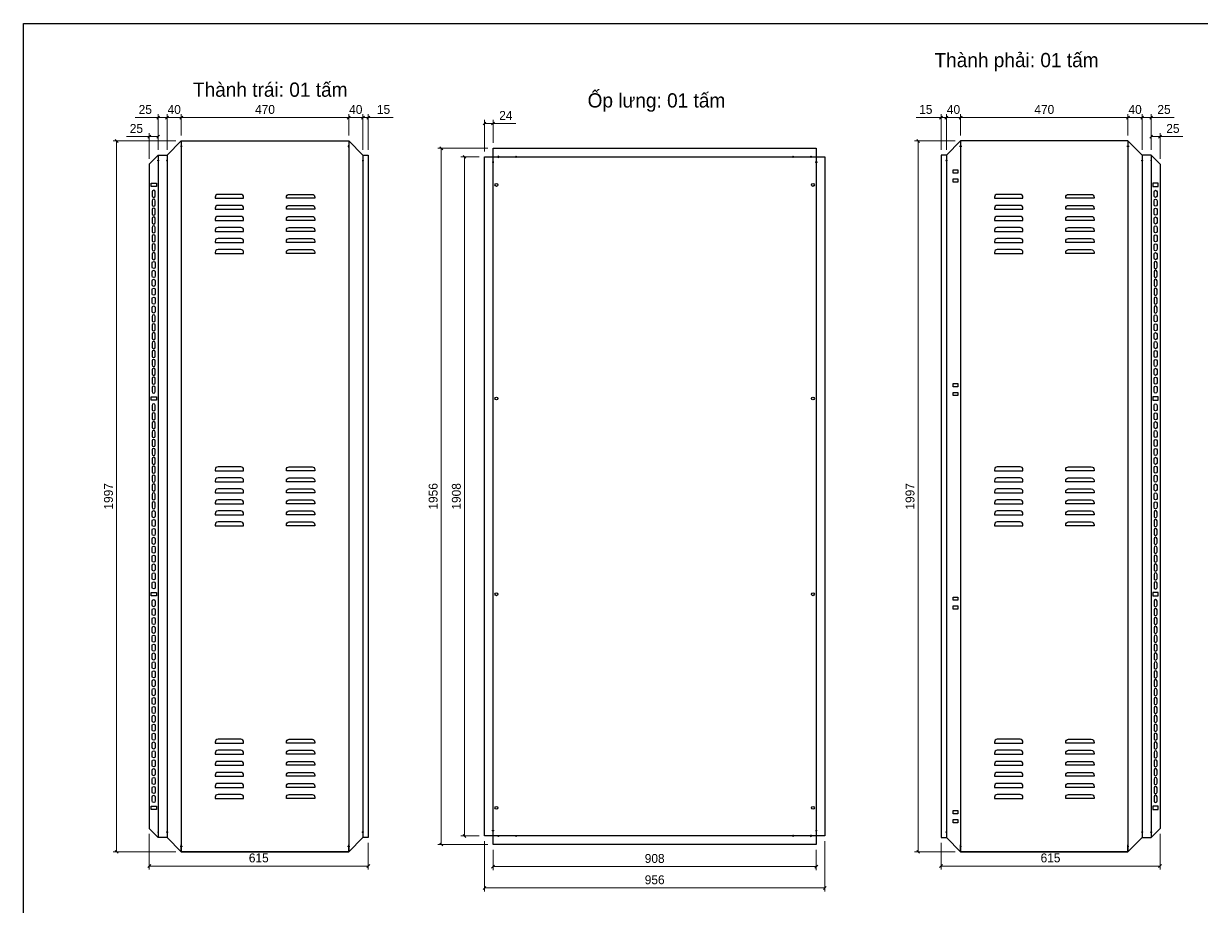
# Model space of a CAD drawing. Header units: millimetres. Extents: x 0 to 5940, y 0 to 4200.
# Drawn here: x 0 to 3308, y 1719 to 4200 of the extents above; entities that cross this region are included whole.
import ezdxf
from ezdxf.enums import TextEntityAlignment as Align

# ---------------------------------------------------------------- set-up
doc = ezdxf.new("R2010")
doc.units = ezdxf.units.MM
doc.layers.add('CNC', color=7, linetype='Continuous')
doc.layers.add('DIM', color=253, linetype='Continuous')
doc.styles.add('Tahoma (Input Text)', font='tahoma.ttf')
doc.dimstyles.new('Dim-25', dxfattribs={"dimtxt": 25, "dimasz": 8, "dimexe": 10, "dimexo": 15, "dimgap": 10, "dimtad": 1, "dimdec": 0, "dimtxsty": 'Standard', "dimblk": 'OBLIQUE', "dimcen": 10, "dimclrd": 5, "dimclre": 5, "dimclrt": 3, "dimazin": 3, "dimtfac": 1, "dimtdec": 0, "dimtmove": 0, "dimatfit": 3, "dimldrblk": 'OBLIQUE', "dimlwd": 9, "dimlwe": 9})

# ---------------------------------------------------------------- blocks, each defined once
blk = doc.blocks.new('khungtenAsean2')
at = {"color": 7}
blk.add_lwpolyline([(0, 0), (2970, 0), (2970, -2100), (0, -2100)], close=True, dxfattribs=at)
at = {"color": 1, "style": 'Tahoma (Input Text)', "flags": 8}
for tag, p in [('#01', (137.1, -2021.3)), ('#03', (506.6, -2019.3)), ('#05', (1106.6, -2021.3)), ('#07', (1834.7, -2021.3)), ('#09', (2146.7, -2021.3)), ('#02', (98.5, -2081.3)), ('#04', (486.1, -2081.3)), ('#06', (1065.3, -2081.3)), ('#08', (1817.4, -2081.3)), ('#10', (2146.7, -2081.3))]:
    blk.add_attdef(tag, p, '', height=25, dxfattribs=at)
blk.add_attdef('#11', text='', height=25, dxfattribs=at).set_placement((2915, -2067.3), align=Align.CENTER)
blk = doc.blocks.new('*D1')
at = {"color": 0, "linetype": 'ByBlock', "lineweight": -2}
for p, q in [((447.1, 3939.7), (439.1, 3931.7)), ((909.1, 3931.7), (917.1, 3939.7))]:
    blk.add_line(p, q, dxfattribs=at)
at = {"layer": 'Defpoints', "color": 0, "transparency": 16777216}
for p in [(913.1, 3935.7), (443.1, 3870.1), (913.1, 3870.1)]:
    blk.add_point(p, dxfattribs=at)
at = {"layer": 'DIM', "color": 5, "lineweight": 9, "transparency": 16777216}
for p, q in [((443.1, 3885.1), (443.1, 3945.7)), ((913.1, 3885.1), (913.1, 3945.7)), ((443.1, 3935.7), (913.1, 3935.7))]:
    blk.add_line(p, q, dxfattribs=at)
at = {"layer": 'DIM', "color": 3, "transparency": 16777216, "insert": (678.1, 3958.5), "char_height": 25, "attachment_point": 5}
blk.add_mtext('470', dxfattribs=at)
blk = doc.blocks.new('_Oblique')
at = {"color": 0, "linetype": 'ByBlock', "lineweight": -2}
blk.add_line((-0.5, -0.5), (0.5, 0.5), dxfattribs=at)
blk = doc.blocks.new('*D2')
at = {"color": 0, "linetype": 'ByBlock', "lineweight": -2}
for p, q in [((917.1, 3939.7), (909.1, 3931.7)), ((949.1, 3931.7), (957.1, 3939.7))]:
    blk.add_line(p, q, dxfattribs=at)
at = {"layer": 'Defpoints', "color": 0, "transparency": 16777216}
for p in [(953.1, 3935.7), (913.1, 3870.1), (953.1, 3830.1)]:
    blk.add_point(p, dxfattribs=at)
at = {"layer": 'DIM', "color": 5, "lineweight": 9, "transparency": 16777216}
for p, q in [((913.1, 3885.1), (913.1, 3945.7)), ((953.1, 3845.1), (953.1, 3945.7)), ((913.1, 3935.7), (953.1, 3935.7))]:
    blk.add_line(p, q, dxfattribs=at)
at = {"layer": 'DIM', "color": 3, "transparency": 16777216, "insert": (933.1, 3958.5), "char_height": 25, "attachment_point": 5}
blk.add_mtext('40', dxfattribs=at)
blk = doc.blocks.new('*D3')
at = {"color": 0, "linetype": 'ByBlock', "lineweight": -2}
for p, q in [((949.1, 3931.7), (957.1, 3939.7)), ((972.1, 3939.7), (964.1, 3931.7))]:
    blk.add_line(p, q, dxfattribs=at)
at = {"layer": 'Defpoints', "color": 0, "transparency": 16777216}
for p in [(968.1, 3935.7), (953.1, 3830.1), (968.1, 3830.1)]:
    blk.add_point(p, dxfattribs=at)
at = {"layer": 'DIM', "color": 5, "lineweight": 9, "transparency": 16777216}
for p, q in [((953.1, 3845.1), (953.1, 3945.7)), ((968.1, 3845.1), (968.1, 3945.7)), ((953.1, 3935.7), (945.1, 3935.7)), ((953.1, 3935.7), (968.1, 3935.7)), ((968.1, 3935.7), (1037.8, 3935.7))]:
    blk.add_line(p, q, dxfattribs=at)
at = {"layer": 'DIM', "color": 3, "transparency": 16777216, "insert": (1011, 3958.5), "char_height": 25, "attachment_point": 5}
blk.add_mtext('15', dxfattribs=at)
blk = doc.blocks.new('*D4')
at = {"color": 0, "linetype": 'ByBlock', "lineweight": -2}
for p, q in [((357.1, 1836.9), (349.1, 1828.9)), ((964.1, 1828.9), (972.1, 1836.9))]:
    blk.add_line(p, q, dxfattribs=at)
at = {"layer": 'Defpoints', "color": 0, "transparency": 16777216}
for p in [(353.1, 1938.1), (968.1, 1913.1), (968.1, 1832.9)]:
    blk.add_point(p, dxfattribs=at)
at = {"layer": 'DIM', "color": 5, "lineweight": 9, "transparency": 16777216}
for p, q in [((353.1, 1923.1), (353.1, 1822.9)), ((968.1, 1898.1), (968.1, 1822.9)), ((353.1, 1832.9), (968.1, 1832.9))]:
    blk.add_line(p, q, dxfattribs=at)
at = {"layer": 'DIM', "color": 3, "transparency": 16777216, "insert": (660.6, 1855.7), "char_height": 25, "attachment_point": 5}
blk.add_mtext('615', dxfattribs=at)
blk = doc.blocks.new('*D5')
at = {"color": 0, "linetype": 'ByBlock', "lineweight": -2}
for p, q in [((407.1, 3939.7), (399.1, 3931.7)), ((439.1, 3931.7), (447.1, 3939.7))]:
    blk.add_line(p, q, dxfattribs=at)
at = {"layer": 'Defpoints', "color": 0, "transparency": 16777216}
for p in [(403.1, 3935.7), (443.1, 3870.1), (403.1, 3830.1)]:
    blk.add_point(p, dxfattribs=at)
at = {"layer": 'DIM', "color": 5, "lineweight": 9, "transparency": 16777216}
for p, q in [((403.1, 3845.1), (403.1, 3945.7)), ((443.1, 3885.1), (443.1, 3945.7)), ((443.1, 3935.7), (403.1, 3935.7))]:
    blk.add_line(p, q, dxfattribs=at)
at = {"layer": 'DIM', "color": 3, "transparency": 16777216, "insert": (423.1, 3958.5), "char_height": 25, "attachment_point": 5}
blk.add_mtext('40', dxfattribs=at)
blk = doc.blocks.new('f3daunguoc')
at = {"layer": 'CNC', "color": 2, "lineweight": -3}
blk.add_circle((0, 0), 1.5, dxfattribs=at)
blk = doc.blocks.new('f2dauxuoi')
at = {"layer": 'CNC', "color": 2, "lineweight": -3}
blk.add_circle((0, 0), 1, dxfattribs=at)
blk = doc.blocks.new('*D6')
at = {"color": 0, "linetype": 'ByBlock', "lineweight": -2}
for p, q in [((382.1, 3939.7), (374.1, 3931.7)), ((399.1, 3931.7), (407.1, 3939.7))]:
    blk.add_line(p, q, dxfattribs=at)
at = {"layer": 'Defpoints', "color": 0, "transparency": 16777216}
for p in [(378.1, 3935.7), (378.1, 3830.1), (403.1, 3830.1)]:
    blk.add_point(p, dxfattribs=at)
at = {"layer": 'DIM', "color": 5, "lineweight": 9, "transparency": 16777216}
for p, q in [((378.1, 3845.1), (378.1, 3945.7)), ((403.1, 3845.1), (403.1, 3945.7)), ((378.1, 3935.7), (313.7, 3935.7)), ((403.1, 3935.7), (378.1, 3935.7))]:
    blk.add_line(p, q, dxfattribs=at)
at = {"layer": 'DIM', "color": 3, "transparency": 16777216, "insert": (341.9, 3958.5), "char_height": 25, "attachment_point": 5}
blk.add_mtext('25', dxfattribs=at)
blk = doc.blocks.new('*D7')
at = {"color": 0, "linetype": 'ByBlock', "lineweight": -2}
for p, q in [((357.1, 3886.4), (349.1, 3878.4)), ((374.1, 3878.4), (382.1, 3886.4))]:
    blk.add_line(p, q, dxfattribs=at)
at = {"layer": 'Defpoints', "color": 0, "transparency": 16777216}
for p in [(353.1, 3882.4), (353.1, 3805.1), (378.1, 3830.1)]:
    blk.add_point(p, dxfattribs=at)
at = {"layer": 'DIM', "color": 5, "lineweight": 9, "transparency": 16777216}
for p, q in [((353.1, 3882.4), (288.7, 3882.4)), ((353.1, 3820.1), (353.1, 3892.4)), ((378.1, 3882.4), (353.1, 3882.4)), ((378.1, 3845.1), (378.1, 3892.4))]:
    blk.add_line(p, q, dxfattribs=at)
at = {"layer": 'DIM', "color": 3, "transparency": 16777216, "insert": (316.9, 3905.1), "char_height": 25, "attachment_point": 5}
blk.add_mtext('25', dxfattribs=at)
blk = doc.blocks.new('ovan8.5x20')
at = {"layer": 'CNC', "color": 2, "lineweight": -3}
for p, q in [((5.7, 4.2), (-5.8, 4.2)), ((-5.8, -4.2), (5.7, -4.2))]:
    blk.add_line(p, q, dxfattribs=at)
for centre, start, end in [((-5.8, 0), 90, 270), ((5.7, 0), 270, 90)]:
    blk.add_arc(centre, 4.25, start, end, dxfattribs=at)
blk = doc.blocks.new('*D8')
at = {"color": 0, "linetype": 'ByBlock', "lineweight": -2}
for p, q in [((1322.5, 1835.4), (1314.5, 1827.4)), ((2222.5, 1827.4), (2230.5, 1835.4))]:
    blk.add_line(p, q, dxfattribs=at)
at = {"layer": 'Defpoints', "color": 0, "transparency": 16777216}
for p in [(1318.5, 1893.6), (2226.5, 1893.6), (2226.5, 1831.4)]:
    blk.add_point(p, dxfattribs=at)
at = {"layer": 'DIM', "color": 5, "lineweight": 9, "transparency": 16777216}
for p, q in [((1318.5, 1878.6), (1318.5, 1821.4)), ((2226.5, 1878.6), (2226.5, 1821.4)), ((1318.5, 1831.4), (2226.5, 1831.4))]:
    blk.add_line(p, q, dxfattribs=at)
at = {"layer": 'DIM', "color": 3, "transparency": 16777216, "insert": (1772.5, 1854.1), "char_height": 25, "attachment_point": 5}
blk.add_mtext('908', dxfattribs=at)
blk = doc.blocks.new('*D9')
at = {"color": 0, "linetype": 'ByBlock', "lineweight": -2}
for p, q in [((1298.5, 1775.4), (1290.5, 1767.4)), ((2246.5, 1767.4), (2254.5, 1775.4))]:
    blk.add_line(p, q, dxfattribs=at)
at = {"layer": 'Defpoints', "color": 0, "transparency": 16777216}
for p in [(1294.5, 1917.6), (2250.5, 1917.6), (2250.5, 1771.4)]:
    blk.add_point(p, dxfattribs=at)
at = {"layer": 'DIM', "color": 5, "lineweight": 9, "transparency": 16777216}
for p, q in [((1294.5, 1902.6), (1294.5, 1761.4)), ((2250.5, 1902.6), (2250.5, 1761.4)), ((1294.5, 1771.4), (2250.5, 1771.4))]:
    blk.add_line(p, q, dxfattribs=at)
at = {"layer": 'DIM', "color": 3, "transparency": 16777216, "insert": (1772.5, 1794.2), "char_height": 25, "attachment_point": 5}
blk.add_mtext('956', dxfattribs=at)
blk = doc.blocks.new('*D10')
at = {"color": 0, "linetype": 'ByBlock', "lineweight": -2}
for p, q in [((1298.5, 3923.3), (1290.5, 3915.3)), ((1314.5, 3915.3), (1322.5, 3923.3))]:
    blk.add_line(p, q, dxfattribs=at)
at = {"layer": 'Defpoints', "color": 0, "transparency": 16777216}
for p in [(1318.5, 3919.3), (1318.5, 3849.6), (1294.5, 3825.6)]:
    blk.add_point(p, dxfattribs=at)
at = {"layer": 'DIM', "color": 5, "lineweight": 9, "transparency": 16777216}
for p, q in [((1294.5, 3840.6), (1294.5, 3929.3)), ((1294.5, 3919.3), (1318.5, 3919.3)), ((1318.5, 3864.6), (1318.5, 3929.3)), ((1318.5, 3919.3), (1382.6, 3919.3))]:
    blk.add_line(p, q, dxfattribs=at)
at = {"layer": 'DIM', "color": 3, "transparency": 16777216, "insert": (1354.6, 3941.9), "char_height": 25, "attachment_point": 5}
blk.add_mtext('24', dxfattribs=at)
blk = doc.blocks.new('*D11')
at = {"color": 0, "linetype": 'ByBlock', "lineweight": -2}
for p, q in [((2516.6, 3866.1), (2508.6, 3874.1)), ((2508.6, 1877.1), (2516.6, 1869.1))]:
    blk.add_line(p, q, dxfattribs=at)
at = {"layer": 'Defpoints', "color": 0, "transparency": 16777216}
for p in [(2631.8, 3870.1), (2512.6, 1873.1), (2631.8, 1873.1)]:
    blk.add_point(p, dxfattribs=at)
at = {"layer": 'DIM', "color": 5, "lineweight": 9, "transparency": 16777216}
for p, q in [((2616.8, 3870.1), (2502.6, 3870.1)), ((2512.6, 3870.1), (2512.6, 1873.1)), ((2616.8, 1873.1), (2502.6, 1873.1))]:
    blk.add_line(p, q, dxfattribs=at)
at = {"layer": 'DIM', "color": 3, "transparency": 16777216, "insert": (2489.8, 2871.6), "char_height": 25, "attachment_point": 5, "rotation": 90}
blk.add_mtext('1997', dxfattribs=at)
blk = doc.blocks.new('*D12')
at = {"color": 0, "linetype": 'ByBlock', "lineweight": -2}
for p, q in [((2635.8, 3939.7), (2627.8, 3931.7)), ((3097.8, 3931.7), (3105.8, 3939.7))]:
    blk.add_line(p, q, dxfattribs=at)
at = {"layer": 'Defpoints', "color": 0, "transparency": 16777216}
for p in [(2631.8, 3935.7), (2631.8, 3870.1), (3101.8, 3870.1)]:
    blk.add_point(p, dxfattribs=at)
at = {"layer": 'DIM', "color": 5, "lineweight": 9, "transparency": 16777216}
for p, q in [((2631.8, 3885.1), (2631.8, 3945.7)), ((3101.8, 3885.1), (3101.8, 3945.7)), ((3101.8, 3935.7), (2631.8, 3935.7))]:
    blk.add_line(p, q, dxfattribs=at)
at = {"layer": 'DIM', "color": 3, "transparency": 16777216, "insert": (2866.8, 3958.5), "char_height": 25, "attachment_point": 5}
blk.add_mtext('470', dxfattribs=at)
blk = doc.blocks.new('*D13')
at = {"color": 0, "linetype": 'ByBlock', "lineweight": -2}
for p, q in [((2595.8, 3939.7), (2587.8, 3931.7)), ((2627.8, 3931.7), (2635.8, 3939.7))]:
    blk.add_line(p, q, dxfattribs=at)
at = {"layer": 'Defpoints', "color": 0, "transparency": 16777216}
for p in [(2591.8, 3935.7), (2631.8, 3870.1), (2591.8, 3830.1)]:
    blk.add_point(p, dxfattribs=at)
at = {"layer": 'DIM', "color": 5, "lineweight": 9, "transparency": 16777216}
for p, q in [((2591.8, 3845.1), (2591.8, 3945.7)), ((2631.8, 3885.1), (2631.8, 3945.7)), ((2631.8, 3935.7), (2591.8, 3935.7))]:
    blk.add_line(p, q, dxfattribs=at)
at = {"layer": 'DIM', "color": 3, "transparency": 16777216, "insert": (2611.8, 3958.5), "char_height": 25, "attachment_point": 5}
blk.add_mtext('40', dxfattribs=at)
blk = doc.blocks.new('*D14')
at = {"color": 0, "linetype": 'ByBlock', "lineweight": -2}
for p, q in [((2572.8, 3931.7), (2580.8, 3939.7)), ((2595.8, 3939.7), (2587.8, 3931.7))]:
    blk.add_line(p, q, dxfattribs=at)
at = {"layer": 'Defpoints', "color": 0, "transparency": 16777216}
for p in [(2576.8, 3935.7), (2576.8, 3830.1), (2591.8, 3830.1)]:
    blk.add_point(p, dxfattribs=at)
at = {"layer": 'DIM', "color": 5, "lineweight": 9, "transparency": 16777216}
for p, q in [((2576.8, 3845.1), (2576.8, 3945.7)), ((2591.8, 3845.1), (2591.8, 3945.7)), ((2576.8, 3935.7), (2507.2, 3935.7)), ((2591.8, 3935.7), (2576.8, 3935.7)), ((2591.8, 3935.7), (2599.8, 3935.7))]:
    blk.add_line(p, q, dxfattribs=at)
at = {"layer": 'DIM', "color": 3, "transparency": 16777216, "insert": (2534, 3958.5), "char_height": 25, "attachment_point": 5}
blk.add_mtext('15', dxfattribs=at)
blk = doc.blocks.new('*D15')
at = {"color": 0, "linetype": 'ByBlock', "lineweight": -2}
for p, q in [((2580.8, 1836.9), (2572.8, 1828.9)), ((3187.8, 1828.9), (3195.8, 1836.9))]:
    blk.add_line(p, q, dxfattribs=at)
at = {"layer": 'Defpoints', "color": 0, "transparency": 16777216}
for p in [(3191.8, 1938.1), (2576.8, 1913.1), (2576.8, 1832.9)]:
    blk.add_point(p, dxfattribs=at)
at = {"layer": 'DIM', "color": 5, "lineweight": 9, "transparency": 16777216}
for p, q in [((3191.8, 1923.1), (3191.8, 1822.9)), ((2576.8, 1898.1), (2576.8, 1822.9)), ((3191.8, 1832.9), (2576.8, 1832.9))]:
    blk.add_line(p, q, dxfattribs=at)
at = {"layer": 'DIM', "color": 3, "transparency": 16777216, "insert": (2884.3, 1855.7), "char_height": 25, "attachment_point": 5}
blk.add_mtext('615', dxfattribs=at)
blk = doc.blocks.new('*D16')
at = {"color": 0, "linetype": 'ByBlock', "lineweight": -2}
for p, q in [((3105.8, 3939.7), (3097.8, 3931.7)), ((3137.8, 3931.7), (3145.8, 3939.7))]:
    blk.add_line(p, q, dxfattribs=at)
at = {"layer": 'Defpoints', "color": 0, "transparency": 16777216}
for p in [(3141.8, 3935.7), (3101.8, 3870.1), (3141.8, 3830.1)]:
    blk.add_point(p, dxfattribs=at)
at = {"layer": 'DIM', "color": 5, "lineweight": 9, "transparency": 16777216}
for p, q in [((3101.8, 3885.1), (3101.8, 3945.7)), ((3141.8, 3845.1), (3141.8, 3945.7)), ((3101.8, 3935.7), (3141.8, 3935.7))]:
    blk.add_line(p, q, dxfattribs=at)
at = {"layer": 'DIM', "color": 3, "transparency": 16777216, "insert": (3121.8, 3958.5), "char_height": 25, "attachment_point": 5}
blk.add_mtext('40', dxfattribs=at)
blk = doc.blocks.new('*D17')
at = {"color": 0, "linetype": 'ByBlock', "lineweight": -2}
for p, q in [((3145.8, 3939.7), (3137.8, 3931.7)), ((3162.8, 3931.7), (3170.8, 3939.7))]:
    blk.add_line(p, q, dxfattribs=at)
at = {"layer": 'Defpoints', "color": 0, "transparency": 16777216}
for p in [(3166.8, 3935.7), (3141.8, 3830.1), (3166.8, 3830.1)]:
    blk.add_point(p, dxfattribs=at)
at = {"layer": 'DIM', "color": 5, "lineweight": 9, "transparency": 16777216}
for p, q in [((3141.8, 3845.1), (3141.8, 3945.7)), ((3166.8, 3845.1), (3166.8, 3945.7)), ((3141.8, 3935.7), (3166.8, 3935.7)), ((3166.8, 3935.7), (3231.3, 3935.7))]:
    blk.add_line(p, q, dxfattribs=at)
at = {"layer": 'DIM', "color": 3, "transparency": 16777216, "insert": (3203, 3958.5), "char_height": 25, "attachment_point": 5}
blk.add_mtext('25', dxfattribs=at)
blk = doc.blocks.new('*D18')
at = {"color": 0, "linetype": 'ByBlock', "lineweight": -2}
for p, q in [((3170.8, 3886.4), (3162.8, 3878.4)), ((3187.8, 3878.4), (3195.8, 3886.4))]:
    blk.add_line(p, q, dxfattribs=at)
at = {"layer": 'Defpoints', "color": 0, "transparency": 16777216}
for p in [(3191.8, 3882.4), (3166.8, 3830.1), (3191.8, 3805.1)]:
    blk.add_point(p, dxfattribs=at)
at = {"layer": 'DIM', "color": 5, "lineweight": 9, "transparency": 16777216}
for p, q in [((3166.8, 3845.1), (3166.8, 3892.4)), ((3166.8, 3882.4), (3191.8, 3882.4)), ((3191.8, 3820.1), (3191.8, 3892.4)), ((3191.8, 3882.4), (3256.3, 3882.4))]:
    blk.add_line(p, q, dxfattribs=at)
at = {"layer": 'DIM', "color": 3, "transparency": 16777216, "insert": (3228, 3905.1), "char_height": 25, "attachment_point": 5}
blk.add_mtext('25', dxfattribs=at)
blk = doc.blocks.new('*D19')
at = {"color": 0, "linetype": 'ByBlock', "lineweight": -2}
for p, q in [((1242.4, 3821.6), (1234.4, 3829.6)), ((1234.4, 1921.6), (1242.4, 1913.6))]:
    blk.add_line(p, q, dxfattribs=at)
at = {"layer": 'Defpoints', "color": 0, "transparency": 16777216}
for p in [(1294.5, 3825.6), (1238.4, 1917.6), (1294.5, 1917.6)]:
    blk.add_point(p, dxfattribs=at)
at = {"layer": 'DIM', "color": 5, "lineweight": 9, "transparency": 16777216}
for p, q in [((1279.5, 3825.6), (1228.4, 3825.6)), ((1238.4, 3825.6), (1238.4, 1917.6)), ((1279.5, 1917.6), (1228.4, 1917.6))]:
    blk.add_line(p, q, dxfattribs=at)
at = {"layer": 'DIM', "color": 3, "transparency": 16777216, "insert": (1215.6, 2871.6), "char_height": 25, "attachment_point": 5, "rotation": 90}
blk.add_mtext('1908', dxfattribs=at)
blk = doc.blocks.new('*D20')
at = {"color": 0, "linetype": 'ByBlock', "lineweight": -2}
for p, q in [((1177.3, 3845.6), (1169.3, 3853.6)), ((1169.3, 1897.6), (1177.3, 1889.6))]:
    blk.add_line(p, q, dxfattribs=at)
at = {"layer": 'Defpoints', "color": 0, "transparency": 16777216}
for p in [(1318.5, 3849.6), (1173.3, 1893.6), (1318.5, 1893.6)]:
    blk.add_point(p, dxfattribs=at)
at = {"layer": 'DIM', "color": 5, "lineweight": 9, "transparency": 16777216}
for p, q in [((1303.5, 3849.6), (1163.3, 3849.6)), ((1173.3, 3849.6), (1173.3, 1893.6)), ((1303.5, 1893.6), (1163.3, 1893.6))]:
    blk.add_line(p, q, dxfattribs=at)
at = {"layer": 'DIM', "color": 3, "transparency": 16777216, "insert": (1150.5, 2871.6), "char_height": 25, "attachment_point": 5, "rotation": 90}
blk.add_mtext('1956', dxfattribs=at)
blk = doc.blocks.new('*D21')
at = {"color": 0, "linetype": 'ByBlock', "lineweight": -2}
for p, q in [((265.3, 3866.1), (257.3, 3874.1)), ((257.3, 1877.1), (265.3, 1869.1))]:
    blk.add_line(p, q, dxfattribs=at)
at = {"layer": 'Defpoints', "color": 0, "transparency": 16777216}
for p in [(261.3, 3870.1), (443.1, 3870.1), (443.1, 1873.1)]:
    blk.add_point(p, dxfattribs=at)
at = {"layer": 'DIM', "color": 5, "lineweight": 9, "transparency": 16777216}
for p, q in [((428.1, 3870.1), (251.3, 3870.1)), ((261.3, 1873.1), (261.3, 3870.1)), ((428.1, 1873.1), (251.3, 1873.1))]:
    blk.add_line(p, q, dxfattribs=at)
at = {"layer": 'DIM', "color": 3, "transparency": 16777216, "insert": (238.5, 2871.6), "char_height": 25, "attachment_point": 5, "rotation": 90}
blk.add_mtext('1997', dxfattribs=at)

msp = doc.modelspace()

# ---------------------------------------------------------------- linework, layer by layer
at = {"color": 7}
for p, q in [((403.1, 3830.1), (443.1, 3870.1)), ((443.1, 3870.1), (443.1, 1873.1)), ((913.1, 3870.1), (913.1, 1873.1)), ((913.1, 3870.1), (953.1, 3830.1)), ((2631.8, 3870.1), (2591.8, 3830.1)), ((2631.8, 3870.1), (2631.8, 1873.1)), ((3101.8, 3870.1), (3101.8, 1873.1)), ((3141.8, 3830.1), (3101.8, 3870.1)), ((378.1, 3830.1), (353.1, 3805.1)), ((353.1, 3805.1), (353.1, 1938.1)), ((378.1, 3830.1), (378.1, 1913.1)), ((403.1, 3830.1), (403.1, 1913.1)), ((953.1, 3830.1), (953.1, 1913.1)), ((2591.8, 3830.1), (2591.8, 1913.1)), ((3141.8, 3830.1), (3141.8, 1913.1)), ((3166.8, 3830.1), (3166.8, 1913.1)), ((3166.8, 3830.1), (3191.8, 3805.1)), ((3191.8, 3805.1), (3191.8, 1938.1)), ((378.1, 1913.1), (353.1, 1938.1)), ((3166.8, 1913.1), (3191.8, 1938.1)), ((403.1, 1913.1), (443.1, 1873.1)), ((443.1, 1873.1), (443.1, 1892.3)), ((913.1, 1873.1), (953.1, 1913.1)), ((913.1, 1873.1), (913.1, 1892.3)), ((2631.8, 1873.1), (2591.8, 1913.1)), ((2631.8, 1873.1), (2631.8, 1892.3)), ((3141.8, 1913.1), (3101.8, 1873.1)), ((3101.8, 1873.1), (3101.8, 1892.3)), ((443.1, 1873.1), (913.1, 1873.1)), ((3101.8, 1873.1), (2631.8, 1873.1))]:
    msp.add_line(p, q, dxfattribs=at)
for points in [[(443.1, 3870.1), (913.1, 3870.1)], [(2226.5, 3825.6), (2250.5, 3825.6), (2250.5, 1917.6), (2226.5, 1917.6), (2226.5, 1893.6), (1318.5, 1893.6), (1318.5, 1917.6), (1294.5, 1917.6), (1294.5, 3825.6), (1318.5, 3825.6), (1318.5, 3849.6), (2226.5, 3849.6), (2226.5, 3825.6)], [(3101.8, 3870.1), (2631.8, 3870.1)], [(378.1, 3830.1), (403.1, 3830.1)], [(953.1, 3830.1), (968.1, 3830.1), (968.1, 1913.1), (953.1, 1913.1)], [(2591.8, 3830.1), (2576.8, 3830.1), (2576.8, 1913.1), (2591.8, 1913.1)], [(3166.8, 3830.1), (3141.8, 3830.1)], [(403.1, 1913.1), (378.1, 1913.1)], [(3141.8, 1913.1), (3166.8, 1913.1)], [(913.1, 1873.1), (443.1, 1873.1)], [(2631.8, 1873.1), (3101.8, 1873.1)]]:
    msp.add_lwpolyline(points, dxfattribs=at)
msp.add_lwpolyline([(2226.5, 3825.6), (2226.5, 1917.6), (1318.5, 1917.6), (1318.5, 3825.6)], close=True, dxfattribs=at)
at = {"color": 2}
for points in [[(2611.3, 3788.6), (2624.3, 3788.6), (2624.3, 3779.6), (2611.3, 3779.6)], [(358.1, 3751.1), (373.1, 3751.1), (373.1, 3742.1), (358.1, 3742.1)], [(2611.3, 3763.6), (2624.3, 3763.6), (2624.3, 3754.6), (2611.3, 3754.6)], [(3186.8, 3751.1), (3171.8, 3751.1), (3171.8, 3742.1), (3186.8, 3742.1)], [(2611.3, 3188.6), (2624.3, 3188.6), (2624.3, 3179.6), (2611.3, 3179.6)], [(358.1, 3151.1), (373.1, 3151.1), (373.1, 3142.1), (358.1, 3142.1)], [(2611.3, 3163.6), (2624.3, 3163.6), (2624.3, 3154.6), (2611.3, 3154.6)], [(3186.8, 3151.1), (3171.8, 3151.1), (3171.8, 3142.1), (3186.8, 3142.1)], [(358.1, 2601.1), (373.1, 2601.1), (373.1, 2592.1), (358.1, 2592.1)], [(2611.3, 2588.6), (2624.3, 2588.6), (2624.3, 2579.6), (2611.3, 2579.6)], [(3186.8, 2601.1), (3171.8, 2601.1), (3171.8, 2592.1), (3186.8, 2592.1)], [(2611.3, 2563.6), (2624.3, 2563.6), (2624.3, 2554.6), (2611.3, 2554.6)], [(358.1, 2001.1), (373.1, 2001.1), (373.1, 1992.1), (358.1, 1992.1)], [(2611.3, 1988.6), (2624.3, 1988.6), (2624.3, 1979.6), (2611.3, 1979.6)], [(3186.8, 2001.1), (3171.8, 2001.1), (3171.8, 1992.1), (3186.8, 1992.1)], [(2611.3, 1963.6), (2624.3, 1963.6), (2624.3, 1954.6), (2611.3, 1954.6)]]:
    msp.add_lwpolyline(points, close=True, dxfattribs=at)
for points in [[(610.1, 3720.1), (546.1, 3720.1, 0.414214), (538.1, 3712.1), (538.1, 3709.1), (618.1, 3709.1), (618.1, 3712.1, 0.414214)], [(746.1, 3720.1), (810.1, 3720.1, -0.414214), (818.1, 3712.1), (818.1, 3709.1), (738.1, 3709.1), (738.1, 3712.1, -0.414214)], [(2798.8, 3720.1), (2734.8, 3720.1, 0.414214), (2726.8, 3712.1), (2726.8, 3709.1), (2806.8, 3709.1), (2806.8, 3712.1, 0.414214)], [(2934.8, 3720.1), (2998.8, 3720.1, -0.414214), (3006.8, 3712.1), (3006.8, 3709.1), (2926.8, 3709.1), (2926.8, 3712.1, -0.414214)], [(610.1, 3689.1), (546.1, 3689.1, 0.414214), (538.1, 3681.1), (538.1, 3678.1), (618.1, 3678.1), (618.1, 3681.1, 0.414214)], [(746.1, 3689.1), (810.1, 3689.1, -0.414214), (818.1, 3681.1), (818.1, 3678.1), (738.1, 3678.1), (738.1, 3681.1, -0.414214)], [(2798.8, 3689.1), (2734.8, 3689.1, 0.414214), (2726.8, 3681.1), (2726.8, 3678.1), (2806.8, 3678.1), (2806.8, 3681.1, 0.414214)], [(2934.8, 3689.1), (2998.8, 3689.1, -0.414214), (3006.8, 3681.1), (3006.8, 3678.1), (2926.8, 3678.1), (2926.8, 3681.1, -0.414214)], [(610.1, 3658.1), (546.1, 3658.1, 0.414214), (538.1, 3650.1), (538.1, 3647.1), (618.1, 3647.1), (618.1, 3650.1, 0.414214)], [(746.1, 3658.1), (810.1, 3658.1, -0.414214), (818.1, 3650.1), (818.1, 3647.1), (738.1, 3647.1), (738.1, 3650.1, -0.414214)], [(2798.8, 3658.1), (2734.8, 3658.1, 0.414214), (2726.8, 3650.1), (2726.8, 3647.1), (2806.8, 3647.1), (2806.8, 3650.1, 0.414214)], [(2934.8, 3658.1), (2998.8, 3658.1, -0.414214), (3006.8, 3650.1), (3006.8, 3647.1), (2926.8, 3647.1), (2926.8, 3650.1, -0.414214)], [(610.1, 3627.1), (546.1, 3627.1, 0.414214), (538.1, 3619.1), (538.1, 3616.1), (618.1, 3616.1), (618.1, 3619.1, 0.414214)], [(746.1, 3627.1), (810.1, 3627.1, -0.414214), (818.1, 3619.1), (818.1, 3616.1), (738.1, 3616.1), (738.1, 3619.1, -0.414214)], [(2798.8, 3627.1), (2734.8, 3627.1, 0.414214), (2726.8, 3619.1), (2726.8, 3616.1), (2806.8, 3616.1), (2806.8, 3619.1, 0.414214)], [(2934.8, 3627.1), (2998.8, 3627.1, -0.414214), (3006.8, 3619.1), (3006.8, 3616.1), (2926.8, 3616.1), (2926.8, 3619.1, -0.414214)], [(610.1, 3596.1), (546.1, 3596.1, 0.414214), (538.1, 3588.1), (538.1, 3585.1), (618.1, 3585.1), (618.1, 3588.1, 0.414214)], [(746.1, 3596.1), (810.1, 3596.1, -0.414214), (818.1, 3588.1), (818.1, 3585.1), (738.1, 3585.1), (738.1, 3588.1, -0.414214)], [(2798.8, 3596.1), (2734.8, 3596.1, 0.414214), (2726.8, 3588.1), (2726.8, 3585.1), (2806.8, 3585.1), (2806.8, 3588.1, 0.414214)], [(2934.8, 3596.1), (2998.8, 3596.1, -0.414214), (3006.8, 3588.1), (3006.8, 3585.1), (2926.8, 3585.1), (2926.8, 3588.1, -0.414214)], [(610.1, 3565.1), (546.1, 3565.1, 0.414214), (538.1, 3557.1), (538.1, 3554.1), (618.1, 3554.1), (618.1, 3557.1, 0.414214)], [(746.1, 3565.1), (810.1, 3565.1, -0.414214), (818.1, 3557.1), (818.1, 3554.1), (738.1, 3554.1), (738.1, 3557.1, -0.414214)], [(2798.8, 3565.1), (2734.8, 3565.1, 0.414214), (2726.8, 3557.1), (2726.8, 3554.1), (2806.8, 3554.1), (2806.8, 3557.1, 0.414214)], [(2934.8, 3565.1), (2998.8, 3565.1, -0.414214), (3006.8, 3557.1), (3006.8, 3554.1), (2926.8, 3554.1), (2926.8, 3557.1, -0.414214)], [(610.1, 2954.6), (546.1, 2954.6, 0.414214), (538.1, 2946.6), (538.1, 2943.6), (618.1, 2943.6), (618.1, 2946.6, 0.414214)], [(746.1, 2954.6), (810.1, 2954.6, -0.414214), (818.1, 2946.6), (818.1, 2943.6), (738.1, 2943.6), (738.1, 2946.6, -0.414214)], [(2798.8, 2954.6), (2734.8, 2954.6, 0.414214), (2726.8, 2946.6), (2726.8, 2943.6), (2806.8, 2943.6), (2806.8, 2946.6, 0.414214)], [(2934.8, 2954.6), (2998.8, 2954.6, -0.414214), (3006.8, 2946.6), (3006.8, 2943.6), (2926.8, 2943.6), (2926.8, 2946.6, -0.414214)], [(610.1, 2923.6), (546.1, 2923.6, 0.414214), (538.1, 2915.6), (538.1, 2912.6), (618.1, 2912.6), (618.1, 2915.6, 0.414214)], [(746.1, 2923.6), (810.1, 2923.6, -0.414214), (818.1, 2915.6), (818.1, 2912.6), (738.1, 2912.6), (738.1, 2915.6, -0.414214)], [(2798.8, 2923.6), (2734.8, 2923.6, 0.414214), (2726.8, 2915.6), (2726.8, 2912.6), (2806.8, 2912.6), (2806.8, 2915.6, 0.414214)], [(2934.8, 2923.6), (2998.8, 2923.6, -0.414214), (3006.8, 2915.6), (3006.8, 2912.6), (2926.8, 2912.6), (2926.8, 2915.6, -0.414214)], [(610.1, 2892.6), (546.1, 2892.6, 0.414214), (538.1, 2884.6), (538.1, 2881.6), (618.1, 2881.6), (618.1, 2884.6, 0.414214)], [(746.1, 2892.6), (810.1, 2892.6, -0.414214), (818.1, 2884.6), (818.1, 2881.6), (738.1, 2881.6), (738.1, 2884.6, -0.414214)], [(2798.8, 2892.6), (2734.8, 2892.6, 0.414214), (2726.8, 2884.6), (2726.8, 2881.6), (2806.8, 2881.6), (2806.8, 2884.6, 0.414214)], [(2934.8, 2892.6), (2998.8, 2892.6, -0.414214), (3006.8, 2884.6), (3006.8, 2881.6), (2926.8, 2881.6), (2926.8, 2884.6, -0.414214)], [(610.1, 2861.6), (546.1, 2861.6, 0.414214), (538.1, 2853.6), (538.1, 2850.6), (618.1, 2850.6), (618.1, 2853.6, 0.414214)], [(746.1, 2861.6), (810.1, 2861.6, -0.414214), (818.1, 2853.6), (818.1, 2850.6), (738.1, 2850.6), (738.1, 2853.6, -0.414214)], [(2798.8, 2861.6), (2734.8, 2861.6, 0.414214), (2726.8, 2853.6), (2726.8, 2850.6), (2806.8, 2850.6), (2806.8, 2853.6, 0.414214)], [(2934.8, 2861.6), (2998.8, 2861.6, -0.414214), (3006.8, 2853.6), (3006.8, 2850.6), (2926.8, 2850.6), (2926.8, 2853.6, -0.414214)], [(610.1, 2830.6), (546.1, 2830.6, 0.414214), (538.1, 2822.6), (538.1, 2819.6), (618.1, 2819.6), (618.1, 2822.6, 0.414214)], [(746.1, 2830.6), (810.1, 2830.6, -0.414214), (818.1, 2822.6), (818.1, 2819.6), (738.1, 2819.6), (738.1, 2822.6, -0.414214)], [(2798.8, 2830.6), (2734.8, 2830.6, 0.414214), (2726.8, 2822.6), (2726.8, 2819.6), (2806.8, 2819.6), (2806.8, 2822.6, 0.414214)], [(2934.8, 2830.6), (2998.8, 2830.6, -0.414214), (3006.8, 2822.6), (3006.8, 2819.6), (2926.8, 2819.6), (2926.8, 2822.6, -0.414214)], [(610.1, 2799.6), (546.1, 2799.6, 0.414214), (538.1, 2791.6), (538.1, 2788.6), (618.1, 2788.6), (618.1, 2791.6, 0.414214)], [(746.1, 2799.6), (810.1, 2799.6, -0.414214), (818.1, 2791.6), (818.1, 2788.6), (738.1, 2788.6), (738.1, 2791.6, -0.414214)], [(2798.8, 2799.6), (2734.8, 2799.6, 0.414214), (2726.8, 2791.6), (2726.8, 2788.6), (2806.8, 2788.6), (2806.8, 2791.6, 0.414214)], [(2934.8, 2799.6), (2998.8, 2799.6, -0.414214), (3006.8, 2791.6), (3006.8, 2788.6), (2926.8, 2788.6), (2926.8, 2791.6, -0.414214)], [(610.1, 2189.1), (546.1, 2189.1, 0.414214), (538.1, 2181.1), (538.1, 2178.1), (618.1, 2178.1), (618.1, 2181.1, 0.414214)], [(746.1, 2189.1), (810.1, 2189.1, -0.414214), (818.1, 2181.1), (818.1, 2178.1), (738.1, 2178.1), (738.1, 2181.1, -0.414214)], [(2798.8, 2189.1), (2734.8, 2189.1, 0.414214), (2726.8, 2181.1), (2726.8, 2178.1), (2806.8, 2178.1), (2806.8, 2181.1, 0.414214)], [(2934.8, 2189.1), (2998.8, 2189.1, -0.414214), (3006.8, 2181.1), (3006.8, 2178.1), (2926.8, 2178.1), (2926.8, 2181.1, -0.414214)], [(610.1, 2158.1), (546.1, 2158.1, 0.414214), (538.1, 2150.1), (538.1, 2147.1), (618.1, 2147.1), (618.1, 2150.1, 0.414214)], [(746.1, 2158.1), (810.1, 2158.1, -0.414214), (818.1, 2150.1), (818.1, 2147.1), (738.1, 2147.1), (738.1, 2150.1, -0.414214)], [(2798.8, 2158.1), (2734.8, 2158.1, 0.414214), (2726.8, 2150.1), (2726.8, 2147.1), (2806.8, 2147.1), (2806.8, 2150.1, 0.414214)], [(2934.8, 2158.1), (2998.8, 2158.1, -0.414214), (3006.8, 2150.1), (3006.8, 2147.1), (2926.8, 2147.1), (2926.8, 2150.1, -0.414214)], [(610.1, 2127.1), (546.1, 2127.1, 0.414214), (538.1, 2119.1), (538.1, 2116.1), (618.1, 2116.1), (618.1, 2119.1, 0.414214)], [(746.1, 2127.1), (810.1, 2127.1, -0.414214), (818.1, 2119.1), (818.1, 2116.1), (738.1, 2116.1), (738.1, 2119.1, -0.414214)], [(2798.8, 2127.1), (2734.8, 2127.1, 0.414214), (2726.8, 2119.1), (2726.8, 2116.1), (2806.8, 2116.1), (2806.8, 2119.1, 0.414214)], [(2934.8, 2127.1), (2998.8, 2127.1, -0.414214), (3006.8, 2119.1), (3006.8, 2116.1), (2926.8, 2116.1), (2926.8, 2119.1, -0.414214)], [(610.1, 2096.1), (546.1, 2096.1, 0.414214), (538.1, 2088.1), (538.1, 2085.1), (618.1, 2085.1), (618.1, 2088.1, 0.414214)], [(746.1, 2096.1), (810.1, 2096.1, -0.414214), (818.1, 2088.1), (818.1, 2085.1), (738.1, 2085.1), (738.1, 2088.1, -0.414214)], [(2798.8, 2096.1), (2734.8, 2096.1, 0.414214), (2726.8, 2088.1), (2726.8, 2085.1), (2806.8, 2085.1), (2806.8, 2088.1, 0.414214)], [(2934.8, 2096.1), (2998.8, 2096.1, -0.414214), (3006.8, 2088.1), (3006.8, 2085.1), (2926.8, 2085.1), (2926.8, 2088.1, -0.414214)], [(610.1, 2065.1), (546.1, 2065.1, 0.414214), (538.1, 2057.1), (538.1, 2054.1), (618.1, 2054.1), (618.1, 2057.1, 0.414214)], [(746.1, 2065.1), (810.1, 2065.1, -0.414214), (818.1, 2057.1), (818.1, 2054.1), (738.1, 2054.1), (738.1, 2057.1, -0.414214)], [(2798.8, 2065.1), (2734.8, 2065.1, 0.414214), (2726.8, 2057.1), (2726.8, 2054.1), (2806.8, 2054.1), (2806.8, 2057.1, 0.414214)], [(2934.8, 2065.1), (2998.8, 2065.1, -0.414214), (3006.8, 2057.1), (3006.8, 2054.1), (2926.8, 2054.1), (2926.8, 2057.1, -0.414214)], [(610.1, 2034.1), (546.1, 2034.1, 0.414214), (538.1, 2026.1), (538.1, 2023.1), (618.1, 2023.1), (618.1, 2026.1, 0.414214)], [(746.1, 2034.1), (810.1, 2034.1, -0.414214), (818.1, 2026.1), (818.1, 2023.1), (738.1, 2023.1), (738.1, 2026.1, -0.414214)], [(2798.8, 2034.1), (2734.8, 2034.1, 0.414214), (2726.8, 2026.1), (2726.8, 2023.1), (2806.8, 2023.1), (2806.8, 2026.1, 0.414214)], [(2934.8, 2034.1), (2998.8, 2034.1, -0.414214), (3006.8, 2026.1), (3006.8, 2023.1), (2926.8, 2023.1), (2926.8, 2026.1, -0.414214)]]:
    msp.add_lwpolyline(points, format="xyb", close=True, dxfattribs=at)
for centre in [(1328, 3746.6), (2217, 3746.6), (1328, 3146.6), (2217, 3146.6), (1328, 2596.6), (2217, 2596.6), (1328, 1996.6), (2217, 1996.6)]:
    msp.add_circle(centre, 4, dxfattribs=at)

# ---------------------------------------------------------------- block references
at = {"color": 7, "xscale": 2, "yscale": 2, "zscale": 2}
msp.add_blockref('khungtenAsean2', (0, 4200), dxfattribs=at)
at = {"lineweight": -3, "xscale": -1, "rotation": 180}
for name, p in [('f3daunguoc', (443.1, 3855.1)), ('f3daunguoc', (913.1, 3855.1)), ('f3daunguoc', (403.1, 3815.1)), ('f3daunguoc', (953.1, 3815.1)), ('f3daunguoc', (1318.5, 3810.6)), ('f3daunguoc', (1333.5, 3825.6)), ('f3daunguoc', (1383.5, 3825.6)), ('f2dauxuoi', (378.1, 1928.1))]:
    msp.add_blockref(name, p, dxfattribs=at)
at = {"lineweight": -3, "rotation": 180}
for name, p in [('f3daunguoc', (2631.8, 3855.1)), ('f3daunguoc', (3101.8, 3855.1)), ('f3daunguoc', (2161.5, 3825.6)), ('f3daunguoc', (2211.5, 3825.6)), ('f3daunguoc', (2226.5, 3810.6)), ('f3daunguoc', (2591.8, 3815.1)), ('f3daunguoc', (3141.8, 3815.1)), ('f2dauxuoi', (3166.8, 1928.1))]:
    msp.add_blockref(name, p, dxfattribs=at)
at = {"lineweight": -3}
for name, p in [('f2dauxuoi', (378.1, 3815.1)), ('f3daunguoc', (403.1, 1928.1)), ('f3daunguoc', (953.1, 1928.1)), ('f3daunguoc', (1318.5, 1932.6)), ('f3daunguoc', (1333.5, 1917.6)), ('f3daunguoc', (1383.5, 1917.6)), ('f3daunguoc', (443.1, 1888.1)), ('f3daunguoc', (913.1, 1888.1))]:
    msp.add_blockref(name, p, dxfattribs=at)
at = {"lineweight": -3, "xscale": -1}
for name, p in [('f2dauxuoi', (3166.8, 3815.1)), ('f3daunguoc', (2161.5, 1917.6)), ('f3daunguoc', (2211.5, 1917.6)), ('f3daunguoc', (2226.5, 1932.6)), ('f3daunguoc', (2591.8, 1928.1)), ('f3daunguoc', (3141.8, 1928.1)), ('f3daunguoc', (2631.8, 1888.1)), ('f3daunguoc', (3101.8, 1888.1))]:
    msp.add_blockref(name, p, dxfattribs=at)
at = {"layer": 'CNC', "lineweight": -3}
for p, rotation in [((365.6, 3721.6), 90), ((365.6, 3696.6), 90), ((365.6, 3671.6), 90), ((365.6, 3646.6), 90), ((365.6, 3621.6), 90), ((365.6, 3596.6), 90), ((365.6, 3571.6), 90), ((365.6, 3546.6), 90), ((3179.3, 3521.6), 270), ((3179.3, 3496.6), 270), ((3179.3, 3471.6), 270), ((3179.3, 3446.6), 270), ((3179.3, 3421.6), 270), ((365.6, 3371.6), 90), ((3179.3, 3396.6), 270), ((365.6, 3346.6), 90), ((365.6, 3321.6), 90), ((365.6, 3296.6), 90), ((365.6, 3271.6), 90), ((365.6, 3246.6), 90), ((365.6, 3221.6), 90), ((365.6, 3196.6), 90), ((365.6, 3171.6), 90), ((365.6, 3121.6), 90), ((365.6, 3096.6), 90), ((365.6, 3071.6), 90), ((365.6, 3046.6), 90), ((365.6, 3021.6), 90), ((365.6, 2996.6), 90), ((365.6, 2971.6), 90), ((365.6, 2946.6), 90), ((365.6, 2921.6), 90), ((365.6, 2896.6), 90), ((365.6, 2871.6), 90), ((365.6, 2846.6), 90), ((3179.3, 2821.6), 270), ((3179.3, 2796.6), 270), ((3179.3, 2771.6), 270), ((3179.3, 2746.6), 270), ((3179.3, 2721.6), 270), ((3179.3, 2696.6), 270), ((3179.3, 2671.6), 270), ((3179.3, 2646.6), 270), ((3179.3, 2621.6), 270), ((3179.3, 2571.6), 270), ((3179.3, 2546.6), 270), ((3179.3, 2521.6), 270), ((3179.3, 2496.6), 270), ((3179.3, 2471.6), 270), ((3179.3, 2446.6), 270), ((3179.3, 2421.6), 270), ((3179.3, 2396.6), 270), ((3179.3, 2371.6), 270), ((3179.3, 2346.6), 270), ((3179.3, 2321.6), 270), ((3179.3, 2296.6), 270), ((3179.3, 2271.6), 270), ((3179.3, 2246.6), 270), ((3179.3, 2221.6), 270), ((3179.3, 2196.6), 270), ((3179.3, 2171.6), 270), ((3179.3, 2146.6), 270), ((3179.3, 2121.6), 270), ((3179.3, 2096.6), 270), ((3179.3, 2071.6), 270), ((3179.3, 2046.6), 270), ((3179.3, 2021.6), 270)]:
    msp.add_blockref('ovan8.5x20', p, dxfattribs=dict(at, rotation=rotation))
at = {"layer": 'CNC', "lineweight": -3, "xscale": -1}
for p, rotation in [((3179.3, 3721.6), 270), ((3179.3, 3696.6), 270), ((3179.3, 3671.6), 270), ((3179.3, 3646.6), 270), ((3179.3, 3621.6), 270), ((3179.3, 3596.6), 270), ((3179.3, 3571.6), 270), ((3179.3, 3546.6), 270), ((365.6, 3521.6), 90), ((365.6, 3496.6), 90), ((365.6, 3471.6), 90), ((365.6, 3446.6), 90), ((365.6, 3421.6), 90), ((365.6, 3396.6), 90), ((3179.3, 3371.6), 270), ((3179.3, 3346.6), 270), ((3179.3, 3321.6), 270), ((3179.3, 3296.6), 270), ((3179.3, 3271.6), 270), ((3179.3, 3246.6), 270), ((3179.3, 3221.6), 270), ((3179.3, 3196.6), 270), ((3179.3, 3171.6), 270), ((3179.3, 3121.6), 270), ((3179.3, 3096.6), 270), ((3179.3, 3071.6), 270), ((3179.3, 3046.6), 270), ((3179.3, 3021.6), 270), ((3179.3, 2996.6), 270), ((3179.3, 2971.6), 270), ((3179.3, 2946.6), 270), ((3179.3, 2921.6), 270), ((3179.3, 2896.6), 270), ((3179.3, 2871.6), 270), ((3179.3, 2846.6), 270), ((365.6, 2821.6), 90), ((365.6, 2796.6), 90), ((365.6, 2771.6), 90), ((365.6, 2746.6), 90), ((365.6, 2721.6), 90), ((365.6, 2696.6), 90), ((365.6, 2671.6), 90), ((365.6, 2646.6), 90), ((365.6, 2621.6), 90), ((365.6, 2571.6), 90), ((365.6, 2546.6), 90), ((365.6, 2521.6), 90), ((365.6, 2496.6), 90), ((365.6, 2471.6), 90), ((365.6, 2446.6), 90), ((365.6, 2421.6), 90), ((365.6, 2396.6), 90), ((365.6, 2371.6), 90), ((365.6, 2346.6), 90), ((365.6, 2321.6), 90), ((365.6, 2296.6), 90), ((365.6, 2271.6), 90), ((365.6, 2246.6), 90), ((365.6, 2221.6), 90), ((365.6, 2196.6), 90), ((365.6, 2171.6), 90), ((365.6, 2146.6), 90), ((365.6, 2121.6), 90), ((365.6, 2096.6), 90), ((365.6, 2071.6), 90), ((365.6, 2046.6), 90), ((365.6, 2021.6), 90)]:
    msp.add_blockref('ovan8.5x20', p, dxfattribs=dict(at, rotation=rotation))

# ---------------------------------------------------------------- texts
at = {"color": 7, "char_height": 40, "attachment_point": 5}
for s, insert, width in [('Thành phải: 01 tấm', (2788.8, 4091.4), 915), ('Thành trái: 01 tấm', (692.8, 4014), 915), ('Ốp lưng: 01 tấm', (1777.5, 3978.1), 1015)]:
    msp.add_mtext(s, dxfattribs=dict(at, insert=insert, width=width))

# ---------------------------------------------------------------- dimensions: what is measured, and where the dimension line sits
at = {"layer": 'DIM', "color": 7}
for base, p1, p2, picture, middle in [((378.1, 3935.7), (403.1, 3830.1), (378.1, 3830.1), '*D6', (341.9, 3958.5)), ((968.1, 3935.7), (953.1, 3830.1), (968.1, 3830.1), '*D3', (1011, 3958.5)), ((1318.5, 3919.3), (1294.5, 3825.6), (1318.5, 3849.6), '*D10', (1354.6, 3941.9)), ((353.1, 3882.4), (378.1, 3830.1), (353.1, 3805.1), '*D7', (316.9, 3905.1)), ((968.1, 1832.9), (353.1, 1938.1), (968.1, 1913.1), '*D4', (660.6, 1855.7)), ((2250.5, 1771.4), (1294.5, 1917.6), (2250.5, 1917.6), '*D9', (1772.5, 1794.2)), ((2226.5, 1831.4), (1318.5, 1893.6), (2226.5, 1893.6), '*D8', (1772.5, 1854.1))]:
    dim = msp.add_linear_dim(base=base, p1=p1, p2=p2, dimstyle='Dim-25', dxfattribs=at)
    dim.commit()
    dim.dimension.update_dxf_attribs({"geometry": picture, "text_midpoint": middle})
for base, p1, p2, picture, middle in [((403.1, 3935.7), (443.1, 3870.1), (403.1, 3830.1), '*D5', (423.1, 3935.7)), ((913.1, 3935.7), (443.1, 3870.1), (913.1, 3870.1), '*D1', (678.1, 3935.7)), ((953.1, 3935.7), (913.1, 3870.1), (953.1, 3830.1), '*D2', (933.1, 3935.7))]:
    dim = msp.add_linear_dim(base=base, p1=p1, p2=p2, dimstyle='Dim-25', dxfattribs=at)
    dim.commit()
    dim.dimension.update_dxf_attribs({"geometry": picture, "text_midpoint": middle, "dimtype": 160})
for base, p1, p2, angle, picture, middle in [((2576.8, 3935.7), (2591.8, 3830.1), (2576.8, 3830.1), 180, '*D14', (2534, 3958.5)), ((3166.8, 3935.7), (3141.8, 3830.1), (3166.8, 3830.1), 180, '*D17', (3203, 3958.5)), ((3191.8, 3882.4), (3166.8, 3830.1), (3191.8, 3805.1), 180, '*D18', (3228, 3905.1)), ((2512.6, 1873.1), (2631.8, 3870.1), (2631.8, 1873.1), 90, '*D11', (2489.8, 2871.6)), ((2576.8, 1832.9), (3191.8, 1938.1), (2576.8, 1913.1), 180, '*D15', (2884.3, 1855.7))]:
    dim = msp.add_linear_dim(base=base, p1=p1, p2=p2, angle=angle, dimstyle='Dim-25', dxfattribs=at)
    dim.commit()
    dim.dimension.update_dxf_attribs({"geometry": picture, "text_midpoint": middle})
for base, p1, p2, picture, middle in [((2591.8, 3935.7), (2631.8, 3870.1), (2591.8, 3830.1), '*D13', (2611.8, 3935.7)), ((2631.8, 3935.7), (3101.8, 3870.1), (2631.8, 3870.1), '*D12', (2866.8, 3935.7)), ((3141.8, 3935.7), (3101.8, 3870.1), (3141.8, 3830.1), '*D16', (3121.8, 3935.7))]:
    dim = msp.add_linear_dim(base=base, p1=p1, p2=p2, angle=180, dimstyle='Dim-25', dxfattribs=at)
    dim.commit()
    dim.dimension.update_dxf_attribs({"geometry": picture, "text_midpoint": middle, "dimtype": 160})
at = {"layer": 'DIM'}
for base, p1, p2, picture, middle in [((261.3, 3870.1), (443.1, 1873.1), (443.1, 3870.1), '*D21', (238.5, 2871.6)), ((1173.3, 1893.6), (1318.5, 3849.6), (1318.5, 1893.6), '*D20', (1150.5, 2871.6)), ((1238.4, 1917.6), (1294.5, 3825.6), (1294.5, 1917.6), '*D19', (1215.6, 2871.6))]:
    dim = msp.add_linear_dim(base=base, p1=p1, p2=p2, angle=90, dimstyle='Dim-25', dxfattribs=at)
    dim.commit()
    dim.dimension.update_dxf_attribs({"geometry": picture, "text_midpoint": middle})

doc.saveas('drawing.dxf')
